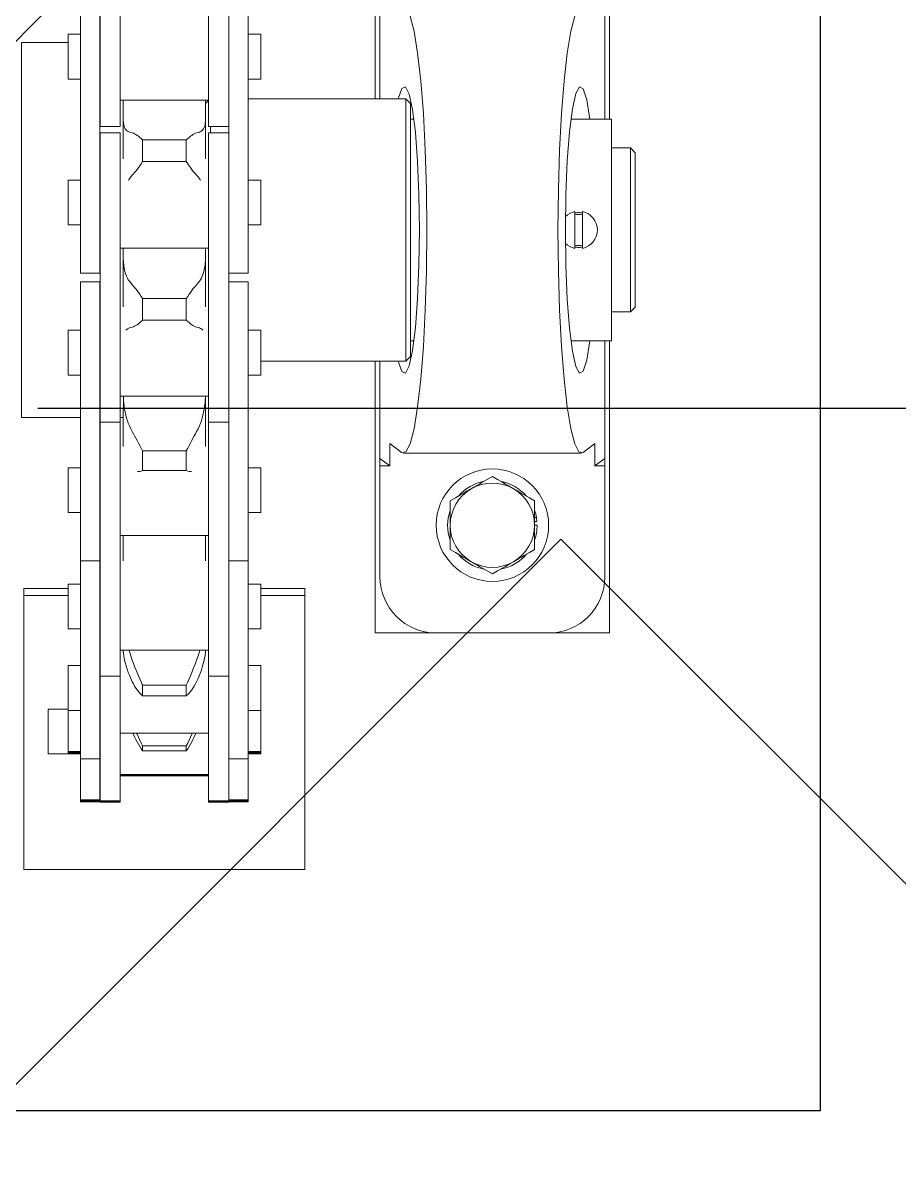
# Model space of a CAD drawing. Header units: millimetres. Extents: x 163705 to 1616509, y 81827 to 302547.
# Drawn here: x 597384.3 to 597571.4, y 152930.8 to 153172.7 of the extents above; entities that cross this region are included whole.
import ezdxf

# ---------------------------------------------------------------- set-up
doc = ezdxf.new("R2010")
doc.units = ezdxf.units.MM
doc.header["$LTSCALE"] = 10
doc.linetypes.add('ACAD_ISO02W100', pattern=[15, 12, -3])
for name, color, linetype, lineweight in [('1-文本', 4, 'Continuous', 0), ('1-标注', 3, 'Continuous', 0), ('1-虚线', 8, 'ACAD_ISO02W100', 0)]:
    doc.layers.add(name, color=color, linetype=linetype, lineweight=lineweight)

# ---------------------------------------------------------------- blocks, each defined once
blk = doc.blocks.new('A$C9d1c03df')
at = {"layer": '1-文本', "lineweight": -2}
for q in [(-1202.24, 198.22), (3.15, -1.78)]:
    blk.add_line((3.15, 198.22), q, dxfattribs=at)
blk = doc.blocks.new('*X51')
at = {"ltscale": 2}
blk.add_line((0, 83), (0, 418.5), dxfattribs=at)
blk = doc.blocks.new('A$C2352ff67')
at = {"layer": '1-文本', "lineweight": -2}
for q in [(1967.18, 349.99), (2387.18, 850.01)]:
    blk.add_line((1967.18, 850.01), q, dxfattribs=at)
for radius in [415, 412]:
    blk.add_circle((2117.18, 600), radius, dxfattribs=at)
at = {"layer": '1-标注'}
for points in [[(2172.68, 809.51), (2171.68, 810.51), (2170.87, 810.51), (2168.53, 810.51), (2164.88, 810.51), (2160.28, 810.51), (2155.18, 810.51), (2150.08, 810.51), (2145.48, 810.51), (2141.83, 810.51), (2139.48, 810.51), (2138.68, 810.51), (2137.68, 809.51)], [(2172.68, 805.41), (2172.68, 809.51), (2171.82, 809.51), (2169.34, 809.51), (2165.46, 809.51), (2160.59, 809.51), (2155.18, 809.51), (2149.77, 809.51), (2144.89, 809.51), (2141.02, 809.51), (2138.53, 809.51), (2137.68, 809.51), (2137.68, 805.41)], [(2178.84, 804.01), (2203.93, 804.01)], [(2200.82, 797.58), (2197.59, 796.73), (2192.95, 795.96), (2187.03, 795.29), (2180.05, 794.74), (2172.24, 794.33), (2163.85, 794.08), (2155.18, 794), (2146.5, 794.08), (2138.12, 794.33), (2130.31, 794.74), (2123.33, 795.29), (2117.41, 795.96), (2112.77, 796.73), (2109.54, 797.58), (2107.84, 798.48), (2107.72, 799.4), (2109.6, 801.9), (2104.84, 801.9)], [(2104.85, 804.01), (2106.43, 804.01)], [(2178.84, 796.76), (2178.84, 805.41), (2177.89, 805.41), (2175.09, 805.41), (2170.68, 805.41), (2165.01, 805.41), (2158.55, 805.41), (2151.81, 805.41), (2145.35, 805.41), (2139.68, 805.41), (2135.27, 805.41), (2132.47, 805.41), (2131.51, 805.41), (2131.51, 796.76)], [(2183.18, 755.01), (2241.18, 755.01), (2241.18, 768), (2241.18, 792.01), (2241.18, 805.01), (2178.84, 805.01)], [(2178.84, 800.83), (2182.94, 800.15), (2185.29, 799.39), (2185.76, 798.59), (2184.31, 797.8), (2181.03, 797.08), (2176.14, 796.46), (2169.93, 795.99), (2162.79, 795.69), (2155.18, 795.59), (2147.57, 795.69), (2140.43, 795.99), (2134.22, 796.46), (2129.32, 797.08), (2126.05, 797.8), (2124.6, 798.59), (2125.06, 799.39), (2127.42, 800.15), (2131.51, 800.83)], [(2107.58, 799), (2107.58, 761.01)], [(2151.55, 797.6), (2151.53, 797.71), (2151.51, 797.81), (2151.51, 797.86), (2151.5, 797.9), (2151.49, 797.95), (2151.49, 798.01), (2151.47, 798.21), (2151.47, 798.41), (2151.47, 798.61), (2151.49, 798.81), (2151.51, 799.01), (2151.55, 799.21)], [(2158.81, 799.21), (2158.84, 799.01), (2158.87, 798.81), (2158.88, 798.61), (2158.89, 798.41), (2158.88, 798.21), (2158.87, 798.01), (2158.86, 797.95), (2158.86, 797.9), (2158.85, 797.86), (2158.84, 797.81), (2158.83, 797.71), (2158.81, 797.6)], [(2093.81, 789.01), (2093.81, 789.41), (2092.98, 789.52), (2092.98, 789.01)], [(2069.18, 768.01), (2069.18, 755.01), (2127.18, 755.01)], [(2104.84, 758.11), (2109.6, 758.11), (2107.72, 760.62), (2107.84, 761.53), (2109.54, 762.43), (2112.77, 763.28), (2117.41, 764.05), (2123.33, 764.73), (2130.31, 765.27), (2138.12, 765.68), (2146.5, 765.93), (2155.18, 766.01), (2163.85, 765.93), (2172.24, 765.68), (2180.05, 765.27), (2187.03, 764.73), (2192.95, 764.05), (2197.59, 763.28), (2200.82, 762.43)], [(2203.93, 756), (2183.18, 756)], [(2183.18, 759.91), (2185.38, 760.68), (2185.73, 761.47), (2184.2, 762.25), (2180.88, 762.96), (2175.98, 763.57), (2169.8, 764.03), (2162.72, 764.32), (2155.18, 764.42), (2147.64, 764.32), (2140.56, 764.03), (2134.38, 763.57), (2129.48, 762.96), (2126.16, 762.25), (2124.63, 761.47), (2124.98, 760.68), (2127.18, 759.91)], [(2131.51, 763.25), (2131.51, 762.5)], [(2178.84, 762.5), (2178.84, 763.25)], [(2127.18, 761.5), (2127.18, 730.56)], [(2183.18, 727.91), (2183.18, 761.5)], [(2104.85, 756), (2106.43, 756)], [(2078.68, 730.56), (2078.68, 740), (2018.67, 740), (2018.67, 680), (2078.68, 680), (2078.68, 689.45)], [(2077.18, 730.55), (2077.18, 740)], [(2043.42, 730.56), (2043.41, 730.56), (2043.41, 730.56), (2043.41, 727.91)], [(2043.43, 730.56), (2043.42, 730.56), (2043.42, 730.56), (2043.42, 727.91)], [(2043.44, 730.56), (2043.43, 730.56), (2043.43, 730.56), (2043.43, 727.91)], [(2043.46, 727.91), (2043.46, 730.56), (2043.45, 730.56), (2043.44, 730.56), (2043.44, 727.91)], [(2043.47, 730.56), (2043.46, 730.56), (2043.46, 730.56)], [(2043.48, 730.56), (2043.47, 730.56), (2043.47, 730.56), (2043.47, 727.91)], [(2043.5, 730.56), (2043.49, 730.56), (2043.48, 730.56), (2043.48, 727.91)], [(2043.51, 727.91), (2043.51, 730.56), (2043.5, 730.56), (2043.5, 730.56), (2043.5, 727.91)], [(2043.52, 730.56), (2043.51, 730.56), (2043.51, 730.56)], [(2043.53, 730.56), (2043.53, 730.56), (2043.52, 730.56), (2043.52, 727.91)], [(2043.55, 730.56), (2043.54, 730.56), (2043.53, 730.56), (2043.53, 727.91)], [(2043.56, 727.91), (2043.56, 730.56), (2043.55, 730.56), (2043.55, 730.56), (2043.55, 727.91)], [(2043.57, 730.56), (2043.56, 730.56), (2043.56, 730.56)], [(2043.59, 730.56), (2043.58, 730.56), (2043.57, 730.56), (2043.57, 727.91)], [(2043.6, 730.56), (2043.59, 730.56), (2043.59, 730.56), (2043.59, 727.91)], [(2043.61, 727.91), (2043.61, 730.56), (2043.6, 730.56), (2043.6, 730.56), (2043.6, 727.91)], [(2043.63, 730.56), (2043.62, 730.56), (2043.61, 730.56)], [(2043.64, 727.91), (2043.64, 730.56), (2043.63, 730.56), (2043.63, 730.56), (2043.63, 727.91)], [(2043.65, 730.56), (2043.64, 730.56), (2043.64, 730.56)], [(2043.66, 727.91), (2043.66, 730.56), (2043.66, 730.56), (2043.65, 730.56), (2043.65, 727.91)], [(2043.68, 730.56), (2043.67, 730.56), (2043.66, 730.56)], [(2043.69, 730.56), (2043.68, 730.56), (2043.68, 730.56), (2043.68, 727.91)], [(2043.7, 730.56), (2043.69, 730.56), (2043.69, 730.56), (2043.69, 727.91)], [(2043.72, 727.91), (2043.72, 730.56), (2043.71, 730.56), (2043.7, 730.56), (2043.7, 727.91)], [(2043.73, 730.56), (2043.72, 730.56), (2043.72, 730.56)], [(2043.74, 730.56), (2043.73, 730.56), (2043.73, 730.56), (2043.73, 727.91)], [(2043.76, 730.56), (2043.75, 730.56), (2043.74, 730.56), (2043.74, 727.91)], [(2043.77, 727.91), (2043.77, 730.56), (2043.76, 730.56), (2043.76, 730.56), (2043.76, 727.91)], [(2043.78, 730.56), (2043.77, 730.56), (2043.77, 730.56)], [(2043.79, 727.91), (2043.79, 730.56), (2043.78, 730.56), (2043.78, 730.56), (2043.78, 727.91)], [(2043.81, 730.56), (2043.8, 730.56), (2043.79, 730.56)], [(2043.82, 730.56), (2043.81, 730.56), (2043.81, 730.56), (2043.81, 727.91)], [(2043.83, 730.56), (2043.82, 730.56), (2043.82, 730.56), (2043.82, 727.91)], [(2043.85, 730.56), (2043.84, 730.56), (2043.83, 730.56), (2043.83, 727.91)], [(2043.86, 730.56), (2043.85, 730.56), (2043.85, 730.56), (2043.85, 727.91)], [(2043.87, 730.56), (2043.86, 730.56), (2043.86, 730.56), (2043.86, 727.91)], [(2043.88, 730.56), (2043.88, 730.56), (2043.87, 730.56), (2043.87, 727.91)], [(2043.9, 727.91), (2043.9, 730.56), (2043.89, 730.56), (2043.88, 730.56), (2043.88, 727.91)], [(2043.91, 730.56), (2043.9, 730.56), (2043.9, 730.56)], [(2052.67, 727.91), (2052.67, 730.56), (2050.26, 730.56), (2047.21, 730.56), (2044.82, 730.56), (2043.91, 730.56), (2043.91, 727.91)], [(2062.21, 727.91), (2062.21, 730.56), (2061.23, 730.56), (2058.69, 730.56), (2055.82, 730.56), (2053.53, 730.56), (2052.67, 730.56)], [(2079.63, 727.91), (2079.63, 730.56), (2078.66, 730.56), (2076.12, 730.56), (2073.25, 730.56), (2070.96, 730.56), (2070.09, 730.56), (2070.09, 727.91)], [(2104.45, 727.91), (2104.45, 730.56), (2104.15, 730.56), (2103.3, 730.56), (2100.87, 730.56), (2098.02, 730.56), (2095.76, 730.56), (2094.9, 730.56), (2094.9, 727.91)], [(2133.77, 727.91), (2133.77, 730.56), (2133.47, 730.56), (2132.62, 730.56), (2130.2, 730.56), (2127.34, 730.56), (2125.08, 730.56), (2124.23, 730.56), (2124.23, 727.91)], [(2165.84, 727.91), (2165.84, 730.56), (2165.83, 730.56), (2165.81, 730.56), (2164.66, 730.56), (2162.23, 730.56), (2159.39, 730.56), (2157.14, 730.56), (2156.3, 730.56), (2156.3, 727.91)], [(2196.94, 727.91), (2196.94, 730.56), (2196.93, 730.56), (2196.91, 730.56), (2195.76, 730.56), (2193.33, 730.56), (2190.49, 730.56), (2188.25, 730.56), (2187.4, 730.56), (2187.4, 727.91)], [(2033.12, 727.91), (2033.12, 727.91), (2033.11, 727.91), (2033.11, 723.76), (2033.12, 723.76), (2033.12, 723.76)], [(2033.14, 727.91), (2033.14, 727.91), (2033.15, 727.91)], [(2033.16, 727.91), (2033.15, 727.91), (2033.15, 727.91), (2033.15, 723.76)], [(2033.18, 727.91), (2033.17, 727.91), (2033.16, 727.91), (2033.16, 723.76)], [(2033.2, 723.76), (2033.19, 723.76), (2033.19, 723.76), (2033.19, 727.91), (2033.18, 727.91), (2033.18, 727.91), (2033.18, 723.76)], [(2033.19, 727.91), (2033.19, 727.91), (2033.2, 727.91)], [(2033.21, 727.91), (2033.21, 727.91), (2033.2, 727.91), (2033.2, 723.76), (2033.21, 723.76), (2033.21, 723.76)], [(2033.23, 727.91), (2033.22, 727.91), (2033.21, 727.91), (2033.21, 723.76), (2033.22, 723.76), (2033.23, 723.76)], [(2033.24, 727.91), (2033.23, 727.91), (2033.23, 727.91), (2033.23, 723.76), (2033.23, 723.76), (2033.24, 723.76)], [(2033.25, 727.91), (2033.24, 727.91), (2033.24, 727.91), (2033.24, 723.76), (2033.24, 723.76), (2033.25, 723.76)], [(2033.27, 727.91), (2033.26, 727.91), (2033.25, 727.91), (2033.25, 723.76), (2033.26, 723.76), (2033.27, 723.76)], [(2033.28, 727.91), (2033.27, 727.91), (2033.27, 727.91), (2033.27, 723.76), (2033.27, 723.76), (2033.28, 723.76)], [(2033.29, 727.91), (2033.3, 727.91), (2033.31, 727.91)], [(2033.32, 727.91), (2033.32, 727.91), (2033.33, 727.91)], [(2033.34, 727.91), (2033.35, 727.91), (2033.36, 727.91)], [(2033.37, 727.91), (2033.36, 727.91), (2033.36, 727.91), (2033.36, 723.76), (2033.36, 723.76), (2033.37, 723.76)], [(2033.38, 727.91), (2033.37, 727.91), (2033.37, 727.91), (2033.37, 723.76), (2033.37, 723.76), (2033.38, 723.76)], [(2033.4, 727.91), (2033.4, 727.91), (2033.41, 727.91)], [(2033.42, 727.91), (2033.41, 727.91), (2033.41, 727.91), (2033.41, 723.76), (2033.41, 723.76), (2033.42, 723.76)], [(2033.43, 727.91), (2033.43, 727.91), (2033.42, 727.91), (2033.42, 723.76), (2033.43, 723.76), (2033.43, 723.76)], [(2033.45, 727.91), (2033.44, 727.91), (2033.43, 727.91), (2033.43, 723.76), (2033.44, 723.76), (2033.45, 723.76)], [(2033.46, 727.91), (2033.47, 727.91), (2033.47, 727.91), (2033.47, 723.76), (2033.47, 723.76), (2033.46, 723.76)], [(2033.47, 727.91), (2033.48, 727.91), (2033.49, 727.91)], [(2033.5, 727.91), (2033.49, 727.91), (2033.49, 727.91), (2033.49, 723.76), (2033.49, 723.76), (2033.5, 723.76)], [(2033.51, 727.91), (2033.5, 727.91), (2033.5, 727.91), (2033.5, 723.76), (2033.5, 723.76), (2033.51, 723.76)], [(2033.53, 727.91), (2033.52, 727.91), (2033.51, 727.91), (2033.51, 723.76), (2033.52, 723.76), (2033.53, 723.76)], [(2033.54, 727.91), (2033.53, 727.91), (2033.53, 727.91), (2033.53, 723.76), (2033.53, 723.76), (2033.54, 723.76)], [(2033.55, 727.91), (2033.54, 727.91), (2033.54, 727.91), (2033.54, 723.76), (2033.54, 723.76), (2033.55, 723.76)], [(2033.56, 727.91), (2033.56, 727.91), (2033.55, 727.91), (2033.55, 723.76), (2033.56, 723.76), (2033.56, 723.76)], [(2033.58, 727.91), (2033.58, 727.91), (2033.59, 727.91)], [(2084.58, 727.91), (2084.58, 723.76), (2085.46, 723.76), (2087.97, 723.76), (2091.84, 723.76), (2096.62, 723.76), (2109.13, 723.76), (2120.69, 723.76), (2125.64, 723.76), (2131.03, 723.76), (2136.15, 723.76), (2140.36, 723.76), (2143.13, 723.76), (2144.09, 723.76), (2144.09, 727.91), (2143.13, 727.91), (2140.36, 727.91), (2136.15, 727.91), (2131.03, 727.91), (2125.64, 727.91), (2120.69, 727.91), (2109.13, 727.91), (2096.62, 727.91), (2091.84, 727.91), (2087.97, 727.91), (2085.46, 727.91), (2084.58, 727.91), (2079.67, 727.91), (2074.08, 727.91), (2068.61, 727.91), (2064, 727.91), (2060.91, 727.91), (2054.8, 727.91), (2046.61, 727.91), (2043.45, 727.91), (2042.35, 727.91), (2037.73, 727.91), (2034.66, 727.91), (2033.59, 727.91), (2033.59, 723.76), (2034.66, 723.76), (2037.73, 723.76), (2042.35, 723.76), (2042.35, 727.91)], [(2033.11, 723.73), (2033.1, 723.73), (2033.1, 723.73), (2033.1, 719.45), (2033.1, 719.45), (2033.11, 719.45)], [(2033.12, 723.73), (2033.12, 723.73), (2033.11, 723.73), (2033.11, 719.45), (2033.12, 719.45), (2033.12, 719.45)], [(2033.14, 723.73), (2033.13, 723.73), (2033.12, 723.73), (2033.12, 719.45), (2033.13, 719.45), (2033.14, 719.45)], [(2033.14, 723.76), (2033.14, 723.76), (2033.15, 723.76), (2033.15, 723.76), (2033.16, 723.76), (2033.17, 723.76), (2033.18, 723.76), (2033.18, 723.76), (2033.19, 723.76), (2033.19, 723.73), (2033.19, 719.45), (2033.19, 719.45), (2033.2, 719.45), (2033.2, 723.73), (2033.21, 723.73), (2033.21, 723.73)], [(2033.16, 723.73), (2033.15, 723.73), (2033.15, 723.73)], [(2033.18, 723.73), (2033.17, 723.73), (2033.16, 723.73), (2033.16, 719.45), (2033.17, 719.45), (2033.18, 719.45)], [(2033.17, 723.76), (2033.17, 723.73)], [(2033.2, 723.73), (2033.19, 723.73), (2033.19, 723.73), (2033.18, 723.73), (2033.18, 723.73), (2033.18, 719.45), (2033.18, 719.45), (2033.19, 719.45)], [(2033.23, 723.73), (2033.22, 723.73), (2033.21, 723.73), (2033.21, 719.45), (2033.22, 719.45), (2033.23, 719.45)], [(2033.24, 723.73), (2033.23, 723.73), (2033.23, 723.73), (2033.23, 719.45), (2033.23, 719.45), (2033.24, 719.45)], [(2033.25, 723.73), (2033.24, 723.73), (2033.24, 723.73), (2033.24, 719.45), (2033.24, 719.45), (2033.25, 719.45)], [(2033.27, 723.73), (2033.26, 723.73), (2033.25, 723.73), (2033.25, 719.45), (2033.26, 719.45), (2033.27, 719.45)], [(2033.28, 723.73), (2033.27, 723.73), (2033.27, 723.73), (2033.27, 719.45), (2033.27, 719.45), (2033.28, 719.45)], [(2033.29, 723.73), (2033.28, 723.73), (2033.28, 723.73), (2033.28, 719.45), (2033.28, 719.45), (2033.29, 719.45)], [(2033.29, 723.76), (2033.3, 723.76), (2033.31, 723.76)], [(2033.32, 723.73), (2033.31, 723.73), (2033.31, 723.73)], [(2033.32, 723.76), (2033.32, 723.76), (2033.33, 723.76)], [(2033.33, 723.73), (2033.32, 723.73), (2033.32, 723.73), (2033.32, 719.45), (2033.32, 719.45), (2033.33, 719.45)], [(2033.34, 723.73), (2033.34, 723.73), (2033.33, 723.73), (2033.33, 719.45), (2033.34, 719.45), (2033.34, 719.45)], [(2033.34, 723.76), (2033.35, 723.76), (2033.36, 723.76)], [(2033.36, 723.73), (2033.35, 723.73), (2033.34, 723.73), (2033.34, 719.45), (2033.35, 719.45), (2033.36, 719.45)], [(2033.37, 723.73), (2033.36, 723.73), (2033.36, 723.73), (2033.36, 719.45), (2033.36, 719.45), (2033.37, 719.45)], [(2114.14, 719.45), (2111.86, 719.45), (2107.92, 719.45), (2102.85, 719.45), (2097.31, 719.45), (2092.08, 719.45), (2087.83, 719.45), (2078.59, 719.45), (2067.76, 719.45), (2063.6, 719.45), (2060.88, 719.45), (2059.93, 719.45), (2054.97, 719.45), (2050.27, 719.45), (2046.33, 719.45), (2043.58, 719.45), (2042.31, 719.45), (2039.87, 719.45), (2035.04, 719.45), (2033.81, 719.45), (2033.39, 719.45), (2033.38, 719.45), (2033.37, 719.45), (2033.37, 719.45), (2033.37, 723.73), (2033.37, 723.73), (2033.38, 723.73), (2033.38, 719.45)], [(2033.39, 719.45), (2033.39, 723.73), (2033.38, 723.73)], [(2059.93, 723.73), (2054.97, 723.73), (2050.27, 723.73), (2046.33, 723.73), (2043.58, 723.73), (2042.31, 723.73), (2039.87, 723.73), (2035.04, 723.73), (2033.81, 723.73), (2033.39, 723.73)], [(2033.4, 723.76), (2033.4, 723.76), (2033.41, 723.76)], [(2033.47, 723.76), (2033.48, 723.76), (2033.49, 723.76)], [(2033.58, 723.76), (2033.58, 723.76), (2033.59, 723.76)], [(2042.35, 723.76), (2043.45, 723.76), (2046.61, 723.76), (2054.8, 723.76), (2060.91, 723.76), (2064, 723.76), (2068.61, 723.76), (2074.08, 723.76), (2079.67, 723.76), (2084.58, 723.76)], [(2043.43, 723.76), (2043.43, 723.73)], [(2043.44, 723.76), (2043.44, 723.73)], [(2043.46, 723.76), (2043.46, 723.73)], [(2043.47, 723.76), (2043.47, 723.73)], [(2043.48, 723.76), (2043.48, 723.73)], [(2043.5, 723.76), (2043.5, 723.73)], [(2043.51, 723.76), (2043.51, 723.73)], [(2043.52, 723.76), (2043.52, 723.73)], [(2043.53, 723.76), (2043.53, 723.73)], [(2043.55, 723.76), (2043.55, 723.73)], [(2043.56, 723.76), (2043.56, 723.73)], [(2043.57, 723.76), (2043.57, 723.73)], [(2043.59, 723.76), (2043.59, 723.73)], [(2043.6, 723.76), (2043.6, 723.73)], [(2043.61, 723.76), (2043.61, 723.73)], [(2043.63, 723.76), (2043.63, 723.73)], [(2043.64, 723.76), (2043.64, 723.73)], [(2043.65, 723.76), (2043.65, 723.73)], [(2043.66, 723.76), (2043.66, 723.73)], [(2043.68, 723.76), (2043.68, 723.73)], [(2043.69, 723.76), (2043.69, 723.73)], [(2043.7, 723.76), (2043.7, 723.73)], [(2043.72, 723.76), (2043.72, 723.73)], [(2043.73, 723.76), (2043.73, 723.73)], [(2043.74, 723.76), (2043.74, 723.73)], [(2043.76, 723.76), (2043.76, 723.73)], [(2043.77, 723.76), (2043.77, 723.73)], [(2043.78, 723.76), (2043.78, 723.73)], [(2043.79, 723.76), (2043.79, 723.73)], [(2043.81, 723.76), (2043.81, 723.73)], [(2043.82, 723.76), (2043.82, 723.73)], [(2043.83, 723.76), (2043.83, 723.73)], [(2043.85, 723.76), (2043.85, 723.73)], [(2043.86, 723.76), (2043.86, 723.73)], [(2043.87, 723.76), (2043.87, 723.73)], [(2043.88, 723.76), (2043.88, 723.73)], [(2043.9, 723.76), (2043.9, 723.73)], [(2043.91, 723.76), (2043.91, 723.73)], [(2052.67, 723.76), (2052.67, 723.73)], [(2114.14, 723.73), (2114.14, 719.45), (2114.96, 719.45), (2117.36, 719.45), (2121.06, 719.45), (2125.66, 719.45), (2130.64, 719.45), (2143.74, 719.45), (2156.59, 719.45), (2162.13, 719.45), (2167.5, 719.45), (2171.95, 719.45), (2174.89, 719.45), (2175.92, 719.45), (2175.92, 723.73), (2174.89, 723.73), (2171.95, 723.73), (2167.5, 723.73), (2162.13, 723.73), (2156.59, 723.73), (2143.74, 723.73), (2130.64, 723.73), (2125.66, 723.73), (2121.06, 723.73), (2117.36, 723.73), (2114.96, 723.73), (2114.14, 723.73), (2111.86, 723.73), (2107.92, 723.73), (2102.85, 723.73), (2097.31, 723.73), (2092.08, 723.73), (2087.83, 723.73), (2078.59, 723.73), (2067.76, 723.73), (2063.6, 723.73), (2060.88, 723.73), (2059.93, 723.73), (2059.93, 719.45)], [(2062.21, 723.73), (2062.21, 723.76)], [(2063.19, 723.73), (2063.19, 723.76)], [(2070.09, 723.76), (2070.09, 723.73)], [(2079.63, 723.73), (2079.63, 723.76)], [(2094.9, 723.76), (2094.9, 723.73)], [(2104.45, 723.73), (2104.45, 723.76)], [(2124.23, 723.76), (2124.23, 723.73)], [(2133.77, 723.73), (2133.77, 723.76)], [(2156.3, 723.76), (2156.3, 723.73)], [(2165.84, 723.73), (2165.84, 723.76)], [(2202, 723.73), (2197.04, 723.73), (2191.43, 723.73), (2185.96, 723.73), (2181.38, 723.73), (2178.36, 723.73), (2177.3, 723.73), (2177.3, 719.45), (2178.36, 719.45), (2181.38, 719.45), (2185.96, 719.45), (2191.43, 719.45), (2197.04, 719.45), (2202, 719.45)], [(2183.18, 723.73), (2183.18, 723.76)], [(2187.4, 723.76), (2187.4, 723.73)], [(2196.94, 723.73), (2196.94, 723.76)], [(2033.16, 719.45), (2033.15, 719.45), (2033.15, 719.45)], [(2033.21, 719.45), (2033.21, 719.45), (2033.2, 719.45)], [(2033.32, 719.45), (2033.31, 719.45), (2033.31, 719.45)], [(2038.66, 719.45), (2038.66, 700.55)], [(2038.67, 719.45), (2038.67, 700.55)], [(2038.69, 719.45), (2038.69, 700.55)], [(2038.7, 719.45), (2038.7, 700.55)], [(2038.71, 719.45), (2038.71, 700.55)], [(2038.73, 719.45), (2038.73, 700.55)], [(2038.74, 719.45), (2038.74, 700.55)], [(2038.75, 719.45), (2038.75, 700.55)], [(2038.77, 719.45), (2038.77, 700.55)], [(2038.78, 719.45), (2038.78, 700.55)], [(2038.79, 719.45), (2038.79, 700.55)], [(2038.8, 719.45), (2038.8, 700.55)], [(2038.82, 719.45), (2038.82, 700.55)], [(2038.83, 719.45), (2038.83, 700.55)], [(2038.84, 719.45), (2038.84, 700.55)], [(2038.86, 719.45), (2038.86, 700.55)], [(2038.87, 719.45), (2038.87, 700.55)], [(2038.88, 719.45), (2038.88, 700.55)], [(2038.9, 719.45), (2038.9, 700.55)], [(2038.91, 719.45), (2038.91, 700.55)], [(2038.92, 719.45), (2038.92, 700.55)], [(2038.93, 719.45), (2038.93, 700.55)], [(2038.95, 719.45), (2038.95, 700.55)], [(2038.95, 719.45), (2038.95, 700.55)], [(2047.81, 719.45), (2047.81, 700.55)], [(2065.42, 718.8), (2065.33, 718.8), (2065.23, 718.79), (2065.11, 718.78), (2064.98, 718.76), (2064.83, 718.74), (2064.67, 718.72), (2064.49, 718.7), (2064.3, 718.67), (2063.85, 718.59), (2063.39, 718.49), (2062.9, 718.38), (2062.39, 718.24), (2061.87, 718.09), (2061.32, 717.91), (2060.76, 717.71), (2060.18, 717.49), (2059.48, 717.19), (2058.78, 716.87), (2058.3, 716.62), (2057.85, 716.37), (2057.43, 716.1), (2057.04, 715.83), (2056.67, 715.55), (2056.33, 715.27), (2056.02, 714.97), (2055.74, 714.68), (2056.88, 714.68), (2058.07, 714.68), (2058.73, 714.97), (2059.39, 715.27), (2060.05, 715.55), (2060.71, 715.83), (2061.37, 716.1), (2062.03, 716.37), (2062.69, 716.62), (2063.35, 716.87), (2064.28, 717.19), (2065.22, 717.49), (2065.49, 717.57)], [(2065.5, 719.45), (2065.5, 700.55)], [(2089.95, 718.8), (2087.2, 718.8), (2084.55, 718.8)], [(2089.95, 719.45), (2089.95, 700.55)], [(2119.7, 719.45), (2119.7, 700.55)], [(2149.82, 718.8), (2144.27, 718.8), (2138.75, 718.8)], [(2140.57, 714.68), (2141.02, 714.97), (2141.45, 715.27), (2141.86, 715.55), (2142.24, 715.83), (2142.59, 716.1), (2142.92, 716.37), (2143.22, 716.62), (2143.5, 716.87), (2143.87, 717.19), (2144.25, 717.49), (2144.57, 717.71), (2144.92, 717.91), (2145.3, 718.09), (2145.71, 718.24), (2146.13, 718.38), (2146.59, 718.49), (2147.07, 718.59), (2147.58, 718.67), (2147.82, 718.7), (2148.08, 718.72), (2148.21, 718.73), (2148.34, 718.74), (2148.41, 718.75), (2148.48, 718.75), (2148.55, 718.76), (2148.62, 718.76), (2148.91, 718.78), (2149.21, 718.79), (2149.51, 718.8), (2149.82, 718.8), (2150.55, 718.8), (2151.31, 718.8)], [(2151.31, 719.45), (2151.31, 700.55)], [(2179.1, 718.8), (2178.87, 718.8), (2178.64, 718.79), (2178.43, 718.78), (2178.24, 718.76), (2178.19, 718.76), (2178.14, 718.75), (2178.09, 718.75), (2178.05, 718.74), (2177.96, 718.73), (2177.88, 718.72), (2177.72, 718.7), (2177.57, 718.67), (2177.29, 718.59), (2177.03, 718.49), (2176.8, 718.38), (2176.6, 718.24), (2176.43, 718.09), (2176.29, 717.91), (2176.17, 717.71), (2176.08, 717.49), (2175.99, 717.19), (2175.9, 716.87), (2175.81, 716.62), (2175.7, 716.37), (2175.56, 716.1), (2175.38, 715.83), (2175.18, 715.55), (2174.95, 715.27), (2174.69, 714.97), (2174.4, 714.68), (2174.4, 705.33), (2172.1, 705.33), (2169.79, 705.33), (2169.33, 705.03), (2168.9, 704.74), (2168.5, 704.45), (2168.12, 704.18), (2167.77, 703.9), (2167.44, 703.64), (2167.14, 703.38), (2166.86, 703.14), (2166.49, 702.81), (2166.11, 702.52), (2165.84, 702.33)], [(2182.86, 718.8), (2180.81, 718.8), (2179.1, 718.8), (2174.75, 718.8), (2170.36, 718.8)], [(2175.92, 719.81), (2176.62, 719.81), (2177.3, 719.81)], [(2182.18, 718.8), (2182.83, 719.45)], [(2182.86, 719.45), (2182.86, 700.55)], [(2047.81, 716.71), (2047.03, 716.37), (2046.48, 716.1), (2045.95, 715.83), (2045.43, 715.55), (2044.94, 715.27), (2044.47, 714.97), (2044.03, 714.68), (2044.52, 714.68), (2045.06, 714.68), (2045.68, 714.97), (2046.3, 715.27), (2046.94, 715.55), (2047.58, 715.83), (2047.81, 715.93)], [(2133.77, 718.23), (2134.07, 717.91), (2134.19, 717.71), (2134.28, 717.49), (2134.37, 717.19), (2134.46, 716.87), (2134.54, 716.62), (2134.66, 716.37), (2134.8, 716.1), (2134.97, 715.83), (2135.18, 715.55), (2135.41, 715.27), (2135.67, 714.97), (2135.96, 714.68)], [(2165.84, 717.68), (2166.11, 717.49), (2166.49, 717.19), (2166.86, 716.87), (2167.14, 716.62), (2167.44, 716.37), (2167.77, 716.1), (2168.12, 715.83), (2168.5, 715.55), (2168.9, 715.27), (2169.33, 714.97), (2169.79, 714.68), (2169.79, 705.33)], [(2044.03, 714.68), (2044.03, 705.33)], [(2045.06, 714.68), (2045.06, 705.33)], [(2055.74, 714.68), (2055.74, 705.33)], [(2058.07, 714.68), (2058.07, 705.33)], [(2108.04, 714.68), (2105.93, 714.68), (2103.84, 714.68), (2103.74, 714.97), (2103.67, 715.27), (2103.62, 715.77)], [(2103.84, 714.68), (2103.84, 705.33)], [(2151.31, 701.2), (2150.55, 701.2), (2149.82, 701.2), (2149.51, 701.21), (2149.21, 701.22), (2148.91, 701.23), (2148.62, 701.25), (2148.55, 701.25), (2148.48, 701.25), (2148.41, 701.26), (2148.34, 701.27), (2148.21, 701.27), (2148.08, 701.29), (2147.82, 701.31), (2147.58, 701.34), (2147.07, 701.42), (2146.59, 701.51), (2146.13, 701.63), (2145.71, 701.76), (2145.3, 701.92), (2144.92, 702.1), (2144.57, 702.3), (2144.25, 702.52), (2143.87, 702.81), (2143.5, 703.14), (2143.22, 703.38), (2142.92, 703.64), (2142.59, 703.9), (2142.24, 704.18), (2141.86, 704.45), (2141.45, 704.74), (2141.02, 705.03), (2140.57, 705.33), (2138.26, 705.33), (2135.96, 705.33), (2135.96, 714.68), (2138.26, 714.68), (2140.57, 714.68), (2140.57, 705.33)], [(2174.4, 714.68), (2172.1, 714.68), (2169.79, 714.68)], [(2047.81, 704.08), (2047.58, 704.18), (2046.94, 704.45), (2046.3, 704.74), (2045.68, 705.03), (2045.06, 705.33), (2044.52, 705.33), (2044.03, 705.33), (2044.47, 705.03), (2044.94, 704.74), (2045.43, 704.45), (2045.95, 704.18), (2046.48, 703.9), (2047.03, 703.64), (2047.81, 703.3)], [(2065.49, 702.44), (2065.22, 702.52), (2064.28, 702.81), (2063.35, 703.14), (2062.69, 703.38), (2062.03, 703.64), (2061.37, 703.9), (2060.71, 704.18), (2060.05, 704.45), (2059.39, 704.74), (2058.73, 705.03), (2058.07, 705.33), (2056.88, 705.33), (2055.74, 705.33), (2056.02, 705.03), (2056.33, 704.74), (2056.67, 704.45), (2057.04, 704.18), (2057.43, 703.9), (2057.85, 703.64), (2058.3, 703.38), (2058.78, 703.14), (2059.48, 702.81), (2060.18, 702.52), (2060.76, 702.3), (2061.32, 702.1), (2061.87, 701.92), (2062.39, 701.76), (2062.9, 701.63), (2063.39, 701.51), (2063.85, 701.42), (2064.3, 701.34), (2064.49, 701.31), (2064.67, 701.29), (2064.83, 701.27), (2064.98, 701.25), (2065.11, 701.23), (2065.23, 701.22), (2065.33, 701.21), (2065.42, 701.2)], [(2135.96, 705.33), (2135.67, 705.03), (2135.41, 704.74), (2135.18, 704.45), (2134.97, 704.18), (2134.8, 703.9), (2134.66, 703.64), (2134.54, 703.38), (2134.46, 703.14), (2134.37, 702.81), (2134.28, 702.52), (2134.19, 702.3), (2134.07, 702.1), (2133.77, 701.77)], [(2182.86, 701.2), (2180.81, 701.2), (2179.1, 701.2), (2178.87, 701.21), (2178.64, 701.22), (2178.43, 701.23), (2178.24, 701.25), (2178.19, 701.25), (2178.14, 701.25), (2178.09, 701.26), (2178.05, 701.27), (2177.96, 701.27), (2177.88, 701.29), (2177.72, 701.31), (2177.57, 701.34), (2177.29, 701.42), (2177.03, 701.51), (2176.8, 701.63), (2176.6, 701.76), (2176.43, 701.92), (2176.29, 702.1), (2176.17, 702.3), (2176.08, 702.52), (2175.99, 702.81), (2175.9, 703.14), (2175.81, 703.38), (2175.7, 703.64), (2175.56, 703.9), (2175.38, 704.18), (2175.18, 704.45), (2174.95, 704.74), (2174.69, 705.03), (2174.4, 705.33)], [(2033.11, 700.55), (2033.1, 700.55), (2033.1, 700.55), (2033.1, 696.27), (2033.1, 696.27), (2033.11, 696.27)], [(2033.12, 700.55), (2033.12, 700.55), (2033.11, 700.55), (2033.11, 696.27), (2033.12, 696.27), (2033.12, 696.27)], [(2033.14, 700.55), (2033.13, 700.55), (2033.12, 700.55), (2033.12, 696.27), (2033.13, 696.27), (2033.14, 696.27)], [(2033.21, 696.27), (2033.21, 696.27), (2033.2, 696.27), (2033.2, 700.55), (2033.19, 700.55), (2033.19, 700.55), (2033.19, 696.27), (2033.19, 696.25), (2033.18, 696.25), (2033.18, 696.25), (2033.17, 696.25), (2033.16, 696.25), (2033.15, 696.25), (2033.15, 696.25), (2033.14, 696.25), (2033.14, 696.25)], [(2033.16, 700.55), (2033.15, 700.55), (2033.15, 700.55)], [(2033.18, 700.55), (2033.17, 700.55), (2033.16, 700.55), (2033.16, 696.27), (2033.17, 696.27), (2033.18, 696.27)], [(2033.2, 696.27), (2033.19, 696.27), (2033.19, 696.27), (2033.18, 696.27), (2033.18, 696.27), (2033.18, 700.55), (2033.18, 700.55), (2033.19, 700.55)], [(2033.21, 700.55), (2033.21, 700.55), (2033.2, 700.55)], [(2033.23, 700.55), (2033.22, 700.55), (2033.21, 700.55), (2033.21, 696.27), (2033.22, 696.27), (2033.23, 696.27)], [(2033.24, 700.55), (2033.23, 700.55), (2033.23, 700.55), (2033.23, 696.27), (2033.23, 696.27), (2033.24, 696.27)], [(2033.25, 700.55), (2033.24, 700.55), (2033.24, 700.55), (2033.24, 696.27), (2033.24, 696.27), (2033.25, 696.27)], [(2033.27, 700.55), (2033.26, 700.55), (2033.25, 700.55), (2033.25, 696.27), (2033.26, 696.27), (2033.27, 696.27)], [(2033.28, 700.55), (2033.27, 700.55), (2033.27, 700.55), (2033.27, 696.27), (2033.27, 696.27), (2033.28, 696.27)], [(2033.29, 700.55), (2033.28, 700.55), (2033.28, 700.55), (2033.28, 696.27), (2033.28, 696.27), (2033.29, 696.27)], [(2033.32, 700.55), (2033.31, 700.55), (2033.31, 700.55)], [(2033.33, 700.55), (2033.32, 700.55), (2033.32, 700.55), (2033.32, 696.27), (2033.32, 696.27), (2033.33, 696.27)], [(2033.34, 700.55), (2033.34, 700.55), (2033.33, 700.55), (2033.33, 696.27), (2033.34, 696.27), (2033.34, 696.27)], [(2033.36, 700.55), (2033.35, 700.55), (2033.34, 700.55), (2033.34, 696.27), (2033.35, 696.27), (2033.36, 696.27)], [(2033.37, 700.55), (2033.36, 700.55), (2033.36, 700.55), (2033.36, 696.27), (2033.36, 696.27), (2033.37, 696.27)], [(2033.38, 696.27), (2033.39, 696.27), (2033.39, 700.55), (2033.38, 700.55)], [(2114.14, 700.55), (2111.86, 700.55), (2107.92, 700.55), (2102.85, 700.55), (2097.31, 700.55), (2092.08, 700.55), (2087.83, 700.55), (2078.59, 700.55), (2067.76, 700.55), (2063.6, 700.55), (2060.88, 700.55), (2059.93, 700.55), (2054.97, 700.55), (2050.27, 700.55), (2046.33, 700.55), (2043.58, 700.55), (2042.31, 700.55), (2039.87, 700.55), (2035.04, 700.55), (2033.81, 700.55), (2033.39, 700.55)], [(2059.93, 700.55), (2059.93, 696.27), (2060.88, 696.27), (2063.6, 696.27), (2067.76, 696.27), (2078.59, 696.27), (2087.83, 696.27), (2092.08, 696.27), (2097.31, 696.27), (2102.85, 696.27), (2107.92, 696.27), (2111.86, 696.27), (2114.14, 696.27), (2114.96, 696.27), (2117.36, 696.27), (2121.06, 696.27), (2125.66, 696.27), (2130.64, 696.27), (2143.74, 696.27), (2156.59, 696.27), (2162.13, 696.27), (2167.5, 696.27), (2171.95, 696.27), (2174.89, 696.27), (2175.92, 696.27), (2175.92, 700.55), (2174.89, 700.55), (2171.95, 700.55), (2167.5, 700.55), (2162.13, 700.55), (2156.59, 700.55), (2143.74, 700.55), (2130.64, 700.55), (2125.66, 700.55), (2121.06, 700.55), (2117.36, 700.55), (2114.96, 700.55), (2114.14, 700.55), (2114.14, 696.27)], [(2084.55, 701.2), (2087.2, 701.2), (2089.95, 701.2)], [(2115.18, 701.2), (2115.18, 700.55)], [(2138.75, 701.2), (2144.27, 701.2), (2149.82, 701.2)], [(2170.36, 701.2), (2174.75, 701.2), (2179.1, 701.2)], [(2202, 700.55), (2197.04, 700.55), (2191.43, 700.55), (2185.96, 700.55), (2181.38, 700.55), (2178.36, 700.55), (2177.3, 700.55), (2177.3, 696.27), (2178.36, 696.27), (2181.38, 696.27), (2185.96, 696.27), (2191.43, 696.27), (2197.04, 696.27), (2202, 696.27)], [(2033.12, 696.25), (2033.12, 696.25), (2033.11, 696.25), (2033.11, 692.1), (2033.12, 692.1), (2033.12, 692.1)], [(2033.16, 696.27), (2033.15, 696.27), (2033.15, 696.27)], [(2033.15, 696.25), (2033.15, 692.1), (2033.15, 692.1), (2033.16, 692.1)], [(2033.16, 696.25), (2033.16, 692.1), (2033.17, 692.1), (2033.18, 692.1)], [(2033.17, 696.27), (2033.17, 696.25)], [(2033.18, 696.25), (2033.18, 692.1), (2033.18, 692.1), (2033.19, 692.1), (2033.19, 696.25), (2033.19, 696.25), (2033.2, 696.25)], [(2033.21, 696.25), (2033.21, 696.25), (2033.2, 696.25), (2033.2, 692.1), (2033.21, 692.1), (2033.21, 692.1)], [(2033.23, 696.25), (2033.22, 696.25), (2033.21, 696.25), (2033.21, 692.1), (2033.22, 692.1), (2033.23, 692.1)], [(2033.24, 696.25), (2033.23, 696.25), (2033.23, 696.25), (2033.23, 692.1), (2033.23, 692.1), (2033.24, 692.1)], [(2033.25, 696.25), (2033.24, 696.25), (2033.24, 696.25), (2033.24, 692.1), (2033.24, 692.1), (2033.25, 692.1)], [(2033.27, 696.25), (2033.26, 696.25), (2033.25, 696.25), (2033.25, 692.1), (2033.26, 692.1), (2033.27, 692.1)], [(2033.28, 696.25), (2033.27, 696.25), (2033.27, 696.25), (2033.27, 692.1), (2033.27, 692.1), (2033.28, 692.1)], [(2033.31, 696.25), (2033.3, 696.25), (2033.29, 696.25)], [(2033.32, 696.27), (2033.31, 696.27), (2033.31, 696.27)], [(2033.33, 696.25), (2033.32, 696.25), (2033.32, 696.25)], [(2033.36, 696.25), (2033.35, 696.25), (2033.34, 696.25)], [(2033.37, 696.25), (2033.36, 696.25), (2033.36, 696.25), (2033.36, 692.1), (2033.36, 692.1), (2033.37, 692.1)], [(2033.38, 696.25), (2033.37, 696.25), (2033.37, 696.25), (2033.37, 692.1), (2033.37, 692.1), (2033.38, 692.1)], [(2059.93, 696.27), (2054.97, 696.27), (2050.27, 696.27), (2046.33, 696.27), (2043.58, 696.27), (2042.31, 696.27), (2039.87, 696.27), (2035.04, 696.27), (2033.81, 696.27), (2033.39, 696.27)], [(2033.41, 696.25), (2033.4, 696.25), (2033.4, 696.25)], [(2033.42, 696.25), (2033.41, 696.25), (2033.41, 696.25), (2033.41, 692.1), (2033.41, 692.1), (2033.42, 692.1)], [(2033.43, 696.25), (2033.43, 696.25), (2033.42, 696.25), (2033.42, 692.1), (2033.43, 692.1), (2033.43, 692.1)], [(2033.46, 696.25), (2033.45, 696.25), (2033.45, 696.25)], [(2033.49, 696.25), (2033.48, 696.25), (2033.47, 696.25)], [(2033.5, 696.25), (2033.49, 696.25), (2033.49, 696.25), (2033.49, 692.1), (2033.49, 692.1), (2033.5, 692.1)], [(2033.51, 696.25), (2033.5, 696.25), (2033.5, 696.25), (2033.5, 692.1), (2033.5, 692.1), (2033.51, 692.1)], [(2033.53, 696.25), (2033.52, 696.25), (2033.51, 696.25), (2033.51, 692.1), (2033.52, 692.1), (2033.53, 692.1)], [(2033.54, 696.25), (2033.53, 696.25), (2033.53, 696.25), (2033.53, 692.1), (2033.53, 692.1), (2033.54, 692.1)], [(2033.55, 696.25), (2033.54, 696.25), (2033.54, 696.25), (2033.54, 692.1), (2033.54, 692.1), (2033.55, 692.1)], [(2033.56, 696.25), (2033.56, 696.25), (2033.55, 696.25), (2033.55, 692.1), (2033.56, 692.1), (2033.56, 692.1)], [(2033.59, 696.25), (2033.58, 696.25), (2033.58, 696.25)], [(2042.35, 692.1), (2042.35, 696.25), (2037.73, 696.25), (2034.66, 696.25), (2033.59, 696.25), (2033.59, 692.1), (2034.66, 692.1), (2037.73, 692.1), (2042.35, 692.1), (2043.45, 692.1), (2046.61, 692.1), (2054.8, 692.1), (2060.91, 692.1), (2064, 692.1), (2068.61, 692.1), (2074.08, 692.1), (2079.67, 692.1), (2084.58, 692.1), (2085.46, 692.1), (2087.97, 692.1), (2091.84, 692.1), (2096.62, 692.1), (2109.13, 692.1), (2120.69, 692.1), (2125.64, 692.1), (2131.03, 692.1), (2136.15, 692.1), (2140.36, 692.1), (2143.13, 692.1), (2144.09, 692.1), (2144.09, 696.25), (2143.13, 696.25), (2140.36, 696.25), (2136.15, 696.25), (2131.03, 696.25), (2125.64, 696.25), (2120.69, 696.25), (2109.13, 696.25), (2096.62, 696.25), (2091.84, 696.25), (2087.97, 696.25), (2085.46, 696.25), (2084.58, 696.25), (2084.58, 692.1)], [(2084.58, 696.25), (2079.67, 696.25), (2074.08, 696.25), (2068.61, 696.25), (2064, 696.25), (2060.91, 696.25), (2054.8, 696.25), (2046.61, 696.25), (2043.45, 696.25), (2042.35, 696.25)], [(2043.43, 696.27), (2043.43, 696.25)], [(2043.44, 696.27), (2043.44, 696.25)], [(2043.46, 696.27), (2043.46, 696.25)], [(2043.47, 696.27), (2043.47, 696.25)], [(2043.48, 696.27), (2043.48, 696.25)], [(2043.5, 696.27), (2043.5, 696.25)], [(2043.51, 696.27), (2043.51, 696.25)], [(2043.52, 696.27), (2043.52, 696.25)], [(2043.53, 696.27), (2043.53, 696.25)], [(2043.55, 696.27), (2043.55, 696.25)], [(2043.56, 696.27), (2043.56, 696.25)], [(2043.57, 696.27), (2043.57, 696.25)], [(2043.59, 696.27), (2043.59, 696.25)], [(2043.6, 696.27), (2043.6, 696.25)], [(2043.61, 696.27), (2043.61, 696.25)], [(2043.63, 696.27), (2043.63, 696.25)], [(2043.64, 696.27), (2043.64, 696.25)], [(2043.65, 696.27), (2043.65, 696.25)], [(2043.66, 696.27), (2043.66, 696.25)], [(2043.68, 696.27), (2043.68, 696.25)], [(2043.69, 696.27), (2043.69, 696.25)], [(2043.7, 696.27), (2043.7, 696.25)], [(2043.72, 696.27), (2043.72, 696.25)], [(2043.73, 696.27), (2043.73, 696.25)], [(2043.74, 696.27), (2043.74, 696.25)], [(2043.76, 696.27), (2043.76, 696.25)], [(2043.77, 696.27), (2043.77, 696.25)], [(2043.78, 696.27), (2043.78, 696.25)], [(2043.79, 696.27), (2043.79, 696.25)], [(2043.81, 696.27), (2043.81, 696.25)], [(2043.82, 696.27), (2043.82, 696.25)], [(2043.83, 696.27), (2043.83, 696.25)], [(2043.85, 696.27), (2043.85, 696.25)], [(2043.86, 696.27), (2043.86, 696.25)], [(2043.87, 696.27), (2043.87, 696.25)], [(2043.88, 696.27), (2043.88, 696.25)], [(2043.9, 696.27), (2043.9, 696.25)], [(2043.91, 696.27), (2043.91, 696.25)], [(2052.67, 696.27), (2052.67, 696.25)], [(2062.21, 696.25), (2062.21, 696.27)], [(2063.19, 696.25), (2063.19, 696.27)], [(2070.09, 696.27), (2070.09, 696.25)], [(2079.63, 696.25), (2079.63, 696.27)], [(2094.9, 696.27), (2094.9, 696.25)], [(2104.45, 696.25), (2104.45, 696.27)], [(2115.18, 696.27), (2115.18, 696.25)], [(2124.23, 696.27), (2124.23, 696.25)], [(2133.77, 696.25), (2133.77, 696.27)], [(2202.91, 696.25), (2198.08, 696.25), (2192.37, 696.25), (2179.35, 696.25), (2166.84, 696.25), (2161.06, 696.25), (2155.29, 696.25), (2150.39, 696.25), (2147.12, 696.25), (2145.98, 696.25), (2145.98, 692.1), (2147.12, 692.1), (2150.39, 692.1), (2155.29, 692.1), (2161.06, 692.1), (2166.84, 692.1), (2179.35, 692.1), (2192.37, 692.1), (2198.08, 692.1), (2202.91, 692.1)], [(2156.3, 696.27), (2156.3, 696.25)], [(2165.84, 696.25), (2165.84, 696.27)], [(2187.4, 696.27), (2187.4, 696.25)], [(2196.94, 696.25), (2196.94, 696.27)], [(2033.15, 692.1), (2033.14, 692.1), (2033.14, 692.1)], [(2033.2, 692.1), (2033.19, 692.1), (2033.19, 692.1)], [(2033.31, 692.1), (2033.3, 692.1), (2033.29, 692.1)], [(2033.33, 692.1), (2033.32, 692.1), (2033.32, 692.1)], [(2033.36, 692.1), (2033.35, 692.1), (2033.34, 692.1)], [(2033.41, 692.1), (2033.4, 692.1), (2033.4, 692.1)], [(2033.46, 692.1), (2033.45, 692.1), (2033.45, 692.1)], [(2033.49, 692.1), (2033.48, 692.1), (2033.47, 692.1)], [(2033.59, 692.1), (2033.58, 692.1), (2033.58, 692.1)], [(2043.41, 692.1), (2043.41, 685.22), (2043.41, 685.22), (2043.42, 685.22)], [(2043.42, 692.1), (2043.42, 685.22), (2044.82, 685.22), (2048.19, 685.22), (2051.56, 685.22), (2052.95, 685.22), (2052.95, 689.45)], [(2043.43, 692.1), (2043.43, 689.45), (2043.43, 689.45), (2043.44, 689.45)], [(2043.44, 692.1), (2043.44, 689.45), (2043.45, 689.45), (2043.46, 689.45), (2043.46, 692.1)], [(2043.47, 692.1), (2043.47, 689.45), (2043.47, 689.45), (2043.48, 689.45)], [(2043.48, 692.1), (2043.48, 689.45), (2043.49, 689.45), (2043.5, 689.45)], [(2043.5, 692.1), (2043.5, 689.45), (2043.5, 689.45), (2043.51, 689.45), (2043.51, 692.1)], [(2043.52, 692.1), (2043.52, 689.45), (2043.53, 689.45), (2043.53, 689.45)], [(2043.53, 692.1), (2043.53, 689.45), (2043.54, 689.45), (2043.55, 689.45)], [(2043.55, 692.1), (2043.55, 689.45), (2043.55, 689.45), (2043.56, 689.45), (2043.56, 692.1)], [(2043.57, 692.1), (2043.57, 689.45), (2043.58, 689.45), (2043.59, 689.45)], [(2043.59, 692.1), (2043.59, 689.45), (2043.59, 689.45), (2043.6, 689.45)], [(2043.6, 692.1), (2043.6, 689.45), (2043.6, 689.45), (2043.61, 689.45), (2043.61, 692.1)], [(2043.63, 692.1), (2043.63, 689.45), (2043.63, 689.45), (2043.64, 689.45), (2043.64, 692.1)], [(2043.65, 692.1), (2043.65, 689.45), (2043.66, 689.45), (2043.66, 689.45), (2043.66, 692.1)], [(2043.68, 692.1), (2043.68, 689.45), (2043.68, 689.45), (2043.69, 689.45)], [(2043.69, 692.1), (2043.69, 689.45), (2043.69, 689.45), (2043.7, 689.45)], [(2043.7, 692.1), (2043.7, 689.45), (2043.71, 689.45), (2043.72, 689.45), (2043.72, 692.1)], [(2043.73, 692.1), (2043.73, 689.45), (2043.73, 689.45), (2043.74, 689.45)], [(2043.74, 692.1), (2043.74, 689.45), (2043.75, 689.45), (2043.76, 689.45)], [(2043.76, 692.1), (2043.76, 689.45), (2043.76, 689.45), (2043.77, 689.45), (2043.77, 692.1)], [(2043.78, 692.1), (2043.78, 689.45), (2043.78, 689.45), (2043.79, 689.45), (2043.79, 692.1)], [(2043.81, 692.1), (2043.81, 689.45), (2043.81, 689.45), (2043.82, 689.45)], [(2043.82, 692.1), (2043.82, 689.45), (2043.82, 689.45), (2043.83, 689.45)], [(2043.83, 692.1), (2043.83, 689.45), (2043.84, 689.45), (2043.85, 689.45)], [(2043.85, 692.1), (2043.85, 689.45), (2043.85, 689.45), (2043.86, 689.45)], [(2043.86, 692.1), (2043.86, 689.45), (2043.86, 689.45), (2043.87, 689.45)], [(2043.87, 692.1), (2043.87, 689.45), (2043.88, 689.45), (2043.88, 689.45)], [(2043.88, 692.1), (2043.88, 689.45), (2043.89, 689.45), (2043.9, 689.45), (2043.9, 692.1)], [(2043.91, 692.1), (2043.91, 689.45), (2044.82, 689.45), (2047.21, 689.45), (2050.26, 689.45), (2052.67, 689.45), (2052.67, 692.1)], [(2052.67, 689.45), (2053.53, 689.45), (2055.82, 689.45), (2058.69, 689.45), (2061.23, 689.45), (2062.21, 689.45), (2062.21, 692.1)], [(2070.09, 692.1), (2070.09, 689.45), (2070.96, 689.45), (2073.25, 689.45), (2076.12, 689.45), (2078.66, 689.45), (2079.63, 689.45), (2079.63, 692.1)], [(2094.9, 692.1), (2094.9, 689.45), (2095.76, 689.45), (2098.02, 689.45), (2100.87, 689.45), (2103.3, 689.45), (2104.15, 689.45), (2104.45, 689.45), (2104.45, 692.1)], [(2115.18, 692.1), (2115.18, 679.5), (2116.05, 679.5), (2118.64, 679.5), (2122.82, 679.5), (2128.41, 679.5), (2135.18, 679.5), (2142.82, 679.5), (2151, 679.5), (2159.36, 679.5), (2167.54, 679.5), (2175.18, 679.5), (2181.94, 679.5), (2187.54, 679.5), (2191.72, 679.5), (2194.31, 679.5), (2195.18, 679.5), (2195.18, 689.45)], [(2124.23, 692.1), (2124.23, 689.45), (2125.08, 689.45), (2127.34, 689.45), (2130.2, 689.45), (2132.62, 689.45), (2133.47, 689.45), (2133.77, 689.45), (2133.77, 692.1)], [(2156.3, 692.1), (2156.3, 689.45), (2157.14, 689.45), (2159.39, 689.45), (2162.23, 689.45), (2164.66, 689.45), (2165.81, 689.45), (2165.83, 689.45), (2165.84, 689.45), (2165.84, 692.1)], [(2187.4, 692.1), (2187.4, 689.45), (2188.25, 689.45), (2190.49, 689.45), (2193.33, 689.45), (2195.76, 689.45), (2196.91, 689.45), (2196.93, 689.45), (2196.94, 689.45), (2196.94, 692.1)], [(2043.47, 689.45), (2043.46, 689.45), (2043.46, 689.45)], [(2043.52, 689.45), (2043.51, 689.45), (2043.51, 689.45)], [(2043.57, 689.45), (2043.56, 689.45), (2043.56, 689.45)], [(2043.63, 689.45), (2043.62, 689.45), (2043.61, 689.45)], [(2043.65, 689.45), (2043.64, 689.45), (2043.64, 689.45)], [(2043.68, 689.45), (2043.67, 689.45), (2043.66, 689.45)], [(2043.73, 689.45), (2043.72, 689.45), (2043.72, 689.45)], [(2043.78, 689.45), (2043.77, 689.45), (2043.77, 689.45)], [(2043.81, 689.45), (2043.8, 689.45), (2043.79, 689.45)], [(2043.91, 689.45), (2043.9, 689.45), (2043.9, 689.45)], [(2077.18, 680), (2077.18, 689.45)]]:
    blk.add_lwpolyline(points, dxfattribs=at)
for points in [[(2131.51, 805.01), (2069.18, 805.01), (2069.18, 792.01), (2069.18, 768, 0.414158), (2081.18, 756), (2104.85, 756), (2104.84, 757.06), (2104.84, 758.11), (2106.43, 756), (2127.18, 756)], [(2131.51, 804.01), (2106.43, 804.01), (2104.84, 801.9), (2104.84, 802.96), (2104.85, 804.01), (2081.18, 804.01, 0.414158), (2069.18, 792.01)], [(2152.32, 795.61, -0.143969), (2151.26, 797.6), (2159.1, 797.6, -0.144795), (2158.04, 795.61)], [(2088.99, 789.01, -0.08544), (2092.21, 789.56), (2092.21, 789.01, 0.267854), (2084.38, 784.51, 0.268109), (2084.38, 775.51, 0.268016), (2092.18, 771, 0.267898), (2099.97, 775.51, 0.267639), (2099.97, 784.51, 0.267736), (2092.18, 789.01)], [(2109, 718.8), (2114.28, 718.8), (2119.7, 718.76, 0.014946), (2118.26, 718.67), (2117.58, 718.59), (2116.91, 718.49), (2116.27, 718.38), (2115.65, 718.24), (2115.05, 718.09), (2114.48, 717.91), (2113.92, 717.71), (2113.38, 717.49), (2112.76, 717.19), (2112.15, 716.87), (2111.7, 716.62), (2111.23, 716.37), (2110.74, 716.1), (2110.24, 715.83), (2109.72, 715.55), (2109.18, 715.27), (2108.62, 714.97), (2108.04, 714.68), (2108.04, 705.33)], [(2109, 701.2), (2114.28, 701.2), (2119.7, 701.24, -0.014946), (2118.26, 701.34), (2117.58, 701.42), (2116.91, 701.51), (2116.27, 701.63), (2115.65, 701.76), (2115.05, 701.92), (2114.48, 702.1), (2113.92, 702.3), (2113.38, 702.52), (2112.76, 702.81), (2112.15, 703.14), (2111.7, 703.38), (2111.23, 703.64), (2110.74, 703.9), (2110.24, 704.18), (2109.72, 704.45), (2109.18, 704.74), (2108.62, 705.03), (2108.04, 705.33), (2105.93, 705.33), (2103.84, 705.33), (2103.74, 705.03), (2103.67, 704.74), (2103.62, 704.24)]]:
    blk.add_lwpolyline(points, format="xyb", dxfattribs=at)
blk.add_lwpolyline([(2159.1, 799.21), (2151.26, 799.21, -0.356415), (2155.18, 802.41, -0.356569)], format="xyb", close=True, dxfattribs=at)
for points in [[(2084.38, 784.51), (2084.46, 784.65), (2084.55, 784.79), (2084.59, 784.87), (2084.63, 784.94), (2084.67, 785.01), (2084.71, 785.08), (2084.88, 785.36), (2085.04, 785.65), (2085.37, 786.22), (2085.7, 786.78), (2086.34, 787.9), (2086.98, 789.01), (2087.3, 789.01), (2087.62, 789.01), (2087.94, 789.01), (2088.26, 789.01), (2088.91, 789.01), (2089.56, 789.01), (2090.21, 789.01), (2090.86, 789.01), (2091.52, 789.01), (2092.18, 789.01), (2092.84, 789.01), (2093.5, 789.01), (2093.58, 789.01), (2093.66, 789.01), (2093.75, 789.01), (2093.83, 789.01), (2094, 789.01), (2094.16, 789.01), (2094.49, 789.01), (2094.81, 789.01), (2095.46, 789.01), (2096.1, 789.01), (2096.74, 789.01), (2097.37, 789.01), (2098.01, 787.9), (2098.66, 786.78), (2098.98, 786.21), (2099.31, 785.65), (2099.64, 785.08), (2099.97, 784.51), (2100.05, 784.36), (2100.14, 784.22), (2100.18, 784.15), (2100.22, 784.07), (2100.26, 784), (2100.3, 783.93), (2100.47, 783.65), (2100.63, 783.36), (2100.96, 782.79), (2101.29, 782.23), (2101.93, 781.11), (2102.57, 780.01), (2101.93, 778.9), (2101.29, 777.78), (2100.96, 777.22), (2100.63, 776.65), (2100.3, 776.08), (2099.97, 775.51), (2099.89, 775.36), (2099.81, 775.22), (2099.76, 775.15), (2099.72, 775.07), (2099.68, 775), (2099.64, 774.93), (2099.48, 774.65), (2099.31, 774.36), (2098.98, 773.79), (2098.66, 773.23), (2098.01, 772.11), (2097.37, 771), (2096.74, 771), (2096.1, 771), (2095.46, 771), (2094.81, 771), (2094.49, 771), (2094.16, 771), (2094, 771), (2093.83, 771), (2093.75, 771), (2093.66, 771), (2093.58, 771), (2093.5, 771), (2092.84, 771), (2092.18, 771), (2091.52, 771), (2090.86, 771), (2090.21, 771), (2089.56, 771), (2088.91, 771), (2088.26, 771), (2087.94, 771), (2087.62, 771), (2087.3, 771), (2086.98, 771), (2086.34, 772.11), (2085.69, 773.23), (2085.37, 773.8), (2085.04, 774.36), (2084.71, 774.93), (2084.38, 775.51), (2084.3, 775.65), (2084.22, 775.79), (2084.18, 775.86), (2084.13, 775.94), (2084.09, 776.01), (2084.05, 776.08), (2083.89, 776.36), (2083.72, 776.65), (2083.39, 777.22), (2083.07, 777.78), (2082.42, 778.9), (2081.78, 780.01), (2082.42, 781.11), (2083.07, 782.23), (2083.39, 782.8), (2083.72, 783.36), (2084.05, 783.93)], [(2182.18, 762.5), (2181.26, 762.5), (2178.56, 762.5), (2174.27, 762.5), (2168.68, 762.5), (2162.17, 762.5), (2155.18, 762.5), (2148.19, 762.5), (2141.68, 762.5), (2136.09, 762.5), (2131.79, 762.5), (2129.1, 762.5), (2128.18, 762.5), (2127.18, 761.5), (2127.99, 761.5), (2130.39, 761.5), (2134.22, 761.5), (2139.27, 761.5), (2145.25, 761.5), (2151.8, 761.5), (2158.55, 761.5), (2165.11, 761.5), (2171.08, 761.5), (2176.14, 761.5), (2179.97, 761.5), (2182.36, 761.5), (2183.18, 761.5)], [(2033.14, 723.76), (2033.14, 727.91), (2033.13, 727.91), (2033.12, 727.91), (2033.12, 723.76), (2033.13, 723.76)], [(2033.29, 723.76), (2033.29, 727.91), (2033.28, 727.91), (2033.28, 727.91), (2033.28, 723.76), (2033.28, 723.76)], [(2033.32, 723.76), (2033.32, 727.91), (2033.31, 727.91), (2033.31, 727.91), (2033.31, 723.76), (2033.31, 723.76)], [(2033.34, 723.76), (2033.34, 727.91), (2033.34, 727.91), (2033.33, 727.91), (2033.33, 723.76), (2033.34, 723.76)], [(2033.4, 723.76), (2033.4, 727.91), (2033.39, 727.91), (2033.38, 727.91), (2033.38, 723.76), (2033.39, 723.76)], [(2033.46, 723.76), (2033.46, 727.91), (2033.45, 727.91), (2033.45, 727.91), (2033.45, 723.76), (2033.45, 723.76)], [(2033.58, 723.76), (2033.58, 727.91), (2033.57, 727.91), (2033.56, 727.91), (2033.56, 723.76), (2033.57, 723.76)], [(2166.84, 727.91), (2161.06, 727.91), (2155.29, 727.91), (2150.39, 727.91), (2147.12, 727.91), (2145.98, 727.91), (2145.98, 723.76), (2147.12, 723.76), (2150.39, 723.76), (2155.29, 723.76), (2161.06, 723.76), (2166.84, 723.76), (2179.35, 723.76), (2192.37, 723.76), (2198.08, 723.76), (2202.91, 723.76), (2206.13, 723.76), (2207.26, 723.76), (2207.26, 727.91), (2206.13, 727.91), (2202.91, 727.91), (2198.08, 727.91), (2192.37, 727.91), (2179.35, 727.91)], [(2033.15, 719.45), (2033.15, 723.73), (2033.14, 723.73), (2033.14, 723.73), (2033.14, 719.45), (2033.14, 719.45)], [(2033.31, 719.45), (2033.31, 723.73), (2033.3, 723.73), (2033.29, 723.73), (2033.29, 719.45), (2033.3, 719.45)], [(2033.15, 696.27), (2033.15, 700.55), (2033.14, 700.55), (2033.14, 700.55), (2033.14, 696.27), (2033.14, 696.27)], [(2033.31, 696.27), (2033.31, 700.55), (2033.3, 700.55), (2033.29, 700.55), (2033.29, 696.27), (2033.3, 696.27)], [(2033.38, 696.27), (2033.38, 700.55), (2033.37, 700.55), (2033.37, 700.55), (2033.37, 696.27), (2033.37, 696.27)], [(2033.14, 692.1), (2033.14, 696.25), (2033.13, 696.25), (2033.12, 696.25), (2033.12, 692.1), (2033.13, 692.1)], [(2033.29, 692.1), (2033.29, 696.25), (2033.28, 696.25), (2033.28, 696.25), (2033.28, 692.1), (2033.28, 692.1)], [(2033.32, 692.1), (2033.32, 696.25), (2033.31, 696.25), (2033.31, 696.25), (2033.31, 692.1), (2033.31, 692.1)], [(2033.34, 692.1), (2033.34, 696.25), (2033.34, 696.25), (2033.33, 696.25), (2033.33, 692.1), (2033.34, 692.1)], [(2033.4, 692.1), (2033.4, 696.25), (2033.39, 696.25), (2033.38, 696.25), (2033.38, 692.1), (2033.39, 692.1)], [(2033.45, 692.1), (2033.45, 696.25), (2033.44, 696.25), (2033.43, 696.25), (2033.43, 692.1), (2033.44, 692.1)], [(2033.47, 692.1), (2033.47, 696.25), (2033.47, 696.25), (2033.46, 696.25), (2033.46, 692.1), (2033.47, 692.1)], [(2033.58, 692.1), (2033.58, 696.25), (2033.57, 696.25), (2033.56, 696.25), (2033.56, 692.1), (2033.57, 692.1)]]:
    blk.add_lwpolyline(points, close=True, dxfattribs=at)
blk.add_circle((2092.18, 780.01), 12, dxfattribs=at)
for centre, radius, start, end in [((2155.12, 798.41), 3.27, 165.8246, 194.1754), ((2155.17, 798.41), 3.34, 346.1232, 13.8768), ((2092.23, 780.18), 9.37, 70.4812, 80.2686), ((2092.18, 780.01), 9.55, 130.4871, 169.3989), ((2092.18, 780.01), 9.55, 10.5837, 49.4491), ((2092.17, 780), 9.54, 190.6131, 229.4706), ((2092.17, 780.01), 9.56, 310.6092, 349.3697), ((2092.17, 780), 9.55, 250.5639, 289.4361)]:
    blk.add_arc(centre, radius, start, end, dxfattribs=at)
at = {"ltscale": 2}
blk.add_blockref('*X51', (2117.18, 600), dxfattribs=at)
at = {"layer": '1-文本', "lineweight": -2, "rotation": 315}
blk.add_blockref('A$C9d1c03df', (1946.83, 656.69), dxfattribs=at)
blk = doc.blocks.new('A$C285bc443')
at = {"layer": '1-虚线'}
blk.add_lwpolyline([(2418.33, 1273.9), (721.27, -423.15), (2418.33, -2120.21, -2.414214)], format="xyb", close=True, dxfattribs=at)
at = {"xscale": -1, "rotation": 180}
blk.add_blockref('A$C2352ff67', (-1395.91, 176.85), dxfattribs=at)

msp = doc.modelspace()

# ---------------------------------------------------------------- block references
at = {"rotation": 90}
msp.add_blockref('A$C285bc443', (596881.44, 152369.206), dxfattribs=at)

doc.saveas('drawing.dxf')
